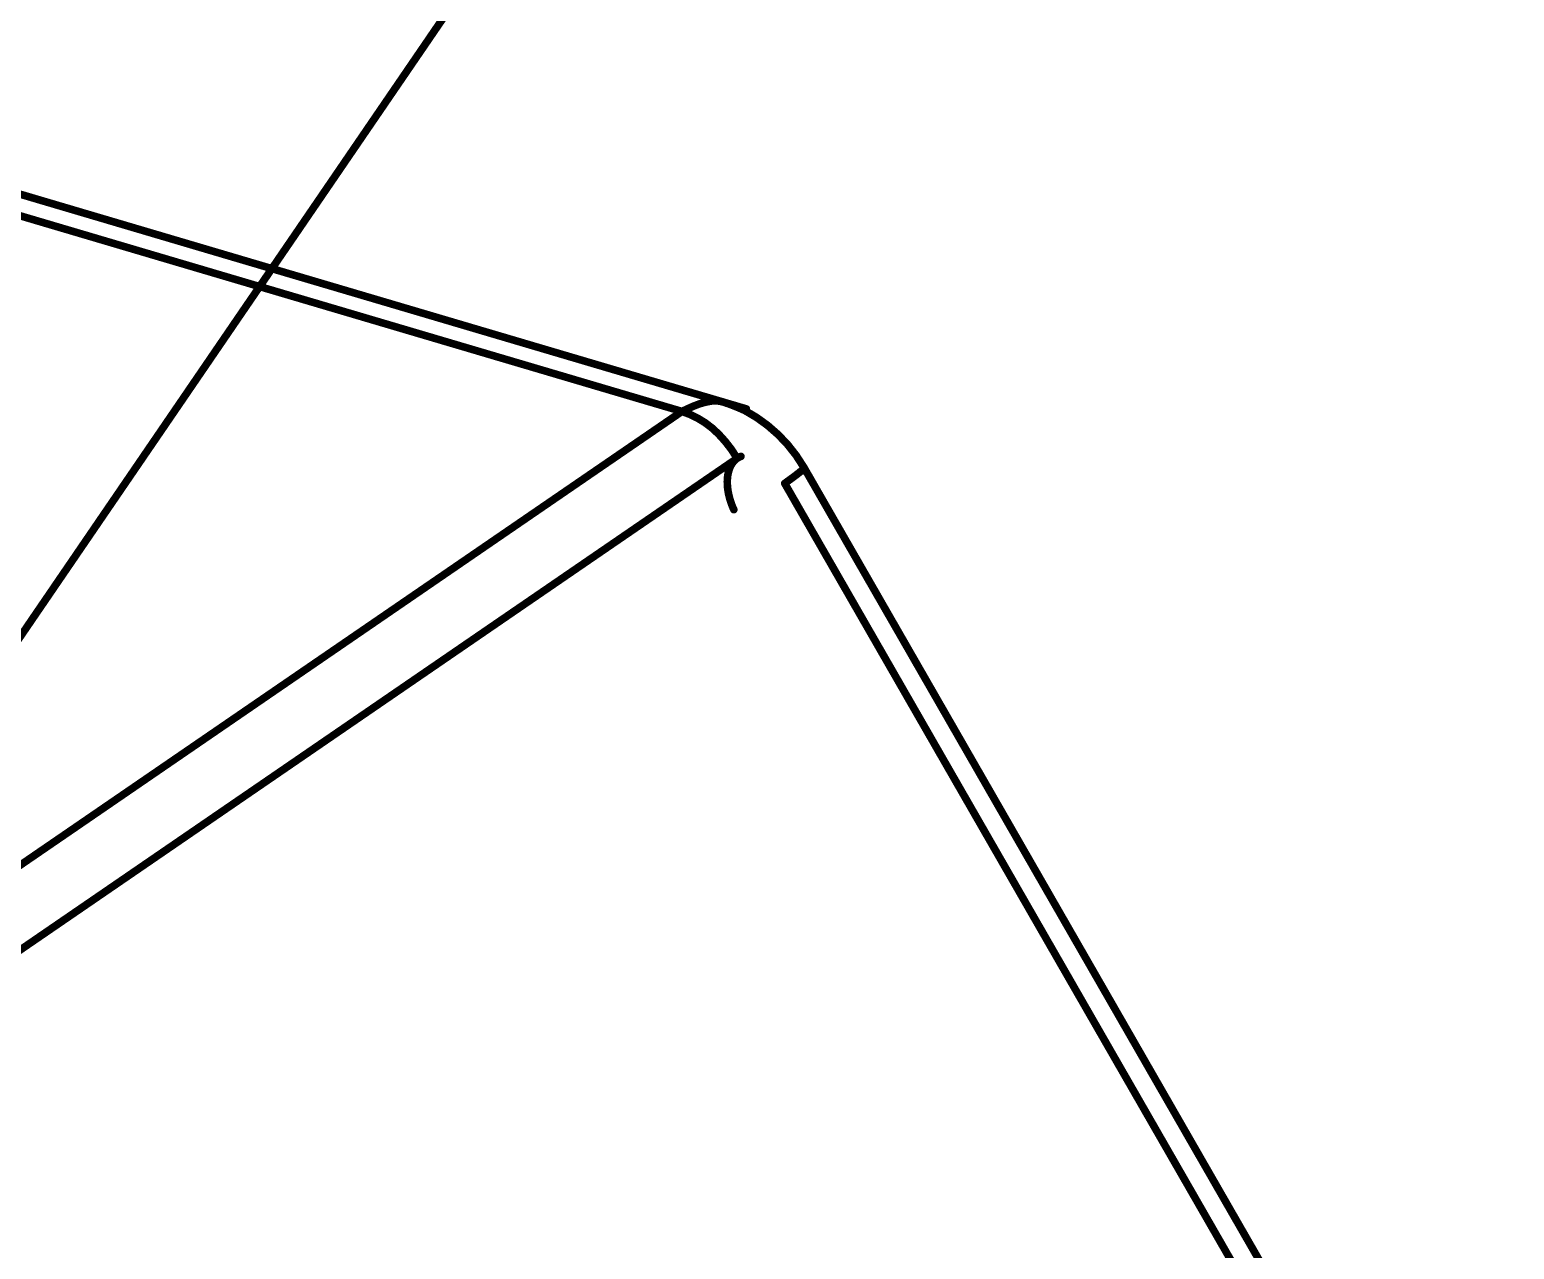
# Model space of a CAD drawing. Header units: inches. Extents: x 0 to 35.2, y -0.7 to 15.9.
# Drawn here: x 34.4536 to 34.5515, y 9.5973 to 9.6776 of the extents above; entities that cross this region are included whole.
import ezdxf

# ---------------------------------------------------------------- set-up
doc = ezdxf.new("R2010")
doc.units = ezdxf.units.IN
doc.header["$MEASUREMENT"] = 0
doc.layers.add('Board Outline', color=216, linetype='Continuous')
doc.layers.add('Dimensions', color=6, linetype='Continuous')

msp = doc.modelspace()

# ---------------------------------------------------------------- linework, layer by layer
at = {"layer": 'Board Outline'}
msp.add_lwpolyline([(34.426444, 9.598766, 0.0005, 0.0005, 0), (34.603585, 9.857814, 0.0005, 0.0005, 0)], format="xyseb", dxfattribs=at)
at = {"layer": 'Dimensions'}
for points in [[(33.8725, 9.838367, 0.0005, 0.0005, 0), (34.50087, 9.652633, 0.0005, 0.0005, 0)], [(33.869765, 9.837753, 0.0005, 0.0005, 0), (34.496627, 9.652465, 0.0005, 0.0005, 0)], [(34.497215, 9.652737, 0.0005, 0.0005, -0.022523), (34.497807, 9.652969, 0.0005, 0.0005, 0)], [(34.497807, 9.652969, 0.0005, 0.0005, -0.039686), (34.498406, 9.653121, 0.0005, 0.0005, 0)], [(34.498406, 9.653121, 0.0005, 0.0005, -0.156067), (34.4996, 9.652996, 0.0005, 0.0005, 0)], [(34.499597, 9.653004, 0.0005, 0.0005, -0.022185), (34.500765, 9.65253, 0.0005, 0.0005, 0)], [(34.356979, 9.556732, 0.0005, 0.0005, 0), (34.496627, 9.652465, 0.0005, 0.0005, 0)], [(34.496627, 9.652465, 0.0005, 0.0005, -0.007227), (34.497215, 9.652737, 0.0005, 0.0005, 0)], [(34.496627, 9.652465, 0.0005, 0.0005, -0.122284), (34.499018, 9.650995, 0.0005, 0.0005, 0)], [(34.500765, 9.65253, 0.0005, 0.0005, -0.139738), (34.504647, 9.648804, 0.0005, 0.0005, 0)], [(34.499018, 9.650995, 0.0005, 0.0005, -0.063477), (34.500266, 9.649374, 0.0005, 0.0005, 0)], [(34.360618, 9.553641, 0.0005, 0.0005, 0), (34.500266, 9.649374, 0.0005, 0.0005, 0)], [(34.499851, 9.648896, 0.0005, 0.0005, 0), (34.499867, 9.648925, 0.0005, 0.0005, 0)], [(34.499867, 9.648925, 0.0005, 0.0005, 0), (34.499884, 9.648954, 0.0005, 0.0005, 0)], [(34.499884, 9.648954, 0.0005, 0.0005, 0), (34.499901, 9.648982, 0.0005, 0.0005, 0)], [(34.499901, 9.648982, 0.0005, 0.0005, 0), (34.499918, 9.64901, 0.0005, 0.0005, 0)], [(34.499918, 9.64901, 0.0005, 0.0005, 0), (34.499936, 9.649037, 0.0005, 0.0005, 0)], [(34.499936, 9.649037, 0.0005, 0.0005, 0), (34.499954, 9.649063, 0.0005, 0.0005, 0)], [(34.499954, 9.649063, 0.0005, 0.0005, 0), (34.499973, 9.649089, 0.0005, 0.0005, 0)], [(34.499973, 9.649089, 0.0005, 0.0005, 0), (34.499992, 9.649114, 0.0005, 0.0005, 0)], [(34.499992, 9.649114, 0.0005, 0.0005, 0), (34.500011, 9.649139, 0.0005, 0.0005, 0)], [(34.500011, 9.649139, 0.0005, 0.0005, 0), (34.500032, 9.649163, 0.0005, 0.0005, 0)], [(34.500032, 9.649163, 0.0005, 0.0005, 0), (34.500052, 9.649186, 0.0005, 0.0005, 0)], [(34.500052, 9.649186, 0.0005, 0.0005, 0), (34.500073, 9.649209, 0.0005, 0.0005, 0)], [(34.500073, 9.649209, 0.0005, 0.0005, 0), (34.500095, 9.649231, 0.0005, 0.0005, 0)], [(34.500095, 9.649231, 0.0005, 0.0005, 0), (34.500116, 9.649252, 0.0005, 0.0005, 0)], [(34.500116, 9.649252, 0.0005, 0.0005, 0), (34.500139, 9.649273, 0.0005, 0.0005, 0)], [(34.500139, 9.649273, 0.0005, 0.0005, 0), (34.500161, 9.649293, 0.0005, 0.0005, 0)], [(34.500161, 9.649293, 0.0005, 0.0005, 0), (34.500184, 9.649313, 0.0005, 0.0005, 0)], [(34.500184, 9.649313, 0.0005, 0.0005, 0), (34.500208, 9.649331, 0.0005, 0.0005, 0)], [(34.500208, 9.649331, 0.0005, 0.0005, 0), (34.500232, 9.64935, 0.0005, 0.0005, 0)], [(34.500232, 9.64935, 0.0005, 0.0005, 0), (34.500256, 9.649367, 0.0005, 0.0005, 0)], [(34.500256, 9.649367, 0.0005, 0.0005, 0), (34.500281, 9.649384, 0.0005, 0.0005, 0)], [(34.500281, 9.649384, 0.0005, 0.0005, 0), (34.500306, 9.6494, 0.0005, 0.0005, 0)], [(34.500306, 9.6494, 0.0005, 0.0005, 0), (34.500331, 9.649416, 0.0005, 0.0005, 0)], [(34.500331, 9.649416, 0.0005, 0.0005, 0), (34.500357, 9.64943, 0.0005, 0.0005, 0)], [(34.500357, 9.64943, 0.0005, 0.0005, 0), (34.500383, 9.649444, 0.0005, 0.0005, 0)], [(34.500383, 9.649444, 0.0005, 0.0005, 0), (34.50041, 9.649458, 0.0005, 0.0005, 0)], [(34.50041, 9.649458, 0.0005, 0.0005, 0), (34.500437, 9.649471, 0.0005, 0.0005, 0)], [(34.500437, 9.649471, 0.0005, 0.0005, 0), (34.500464, 9.649483, 0.0005, 0.0005, 0)], [(34.500464, 9.649483, 0.0005, 0.0005, 0), (34.500491, 9.649494, 0.0005, 0.0005, 0)], [(34.500491, 9.649494, 0.0005, 0.0005, 0), (34.500519, 9.649505, 0.0005, 0.0005, 0)], [(34.499617, 9.647923, 0.0005, 0.0005, 0), (34.499619, 9.647965, 0.0005, 0.0005, 0)], [(34.499619, 9.647965, 0.0005, 0.0005, 0), (34.499621, 9.648006, 0.0005, 0.0005, 0)], [(34.499621, 9.648006, 0.0005, 0.0005, 0), (34.499624, 9.648046, 0.0005, 0.0005, 0)], [(34.499624, 9.648046, 0.0005, 0.0005, 0), (34.499628, 9.648086, 0.0005, 0.0005, 0)], [(34.499628, 9.648086, 0.0005, 0.0005, 0), (34.499631, 9.648127, 0.0005, 0.0005, 0)], [(34.499631, 9.648127, 0.0005, 0.0005, 0), (34.499636, 9.648166, 0.0005, 0.0005, 0)], [(34.499636, 9.648166, 0.0005, 0.0005, 0), (34.499641, 9.648205, 0.0005, 0.0005, 0)], [(34.499641, 9.648205, 0.0005, 0.0005, 0), (34.499646, 9.648244, 0.0005, 0.0005, 0)], [(34.499646, 9.648244, 0.0005, 0.0005, 0), (34.499652, 9.648282, 0.0005, 0.0005, 0)], [(34.499652, 9.648282, 0.0005, 0.0005, 0), (34.499659, 9.64832, 0.0005, 0.0005, 0)], [(34.499659, 9.64832, 0.0005, 0.0005, 0), (34.499666, 9.648358, 0.0005, 0.0005, 0)], [(34.499666, 9.648358, 0.0005, 0.0005, 0), (34.499674, 9.648395, 0.0005, 0.0005, 0)], [(34.499674, 9.648395, 0.0005, 0.0005, 0), (34.499682, 9.648432, 0.0005, 0.0005, 0)], [(34.499682, 9.648432, 0.0005, 0.0005, 0), (34.499691, 9.648468, 0.0005, 0.0005, 0)], [(34.499691, 9.648468, 0.0005, 0.0005, 0), (34.4997, 9.648504, 0.0005, 0.0005, 0)], [(34.4997, 9.648504, 0.0005, 0.0005, 0), (34.49971, 9.64854, 0.0005, 0.0005, 0)], [(34.49971, 9.64854, 0.0005, 0.0005, 0), (34.49972, 9.648574, 0.0005, 0.0005, 0)], [(34.49972, 9.648574, 0.0005, 0.0005, 0), (34.499731, 9.648609, 0.0005, 0.0005, 0)], [(34.499731, 9.648609, 0.0005, 0.0005, 0), (34.499742, 9.648643, 0.0005, 0.0005, 0)], [(34.499742, 9.648643, 0.0005, 0.0005, 0), (34.499754, 9.648676, 0.0005, 0.0005, 0)], [(34.499754, 9.648676, 0.0005, 0.0005, 0), (34.499767, 9.648709, 0.0005, 0.0005, 0)], [(34.499767, 9.648709, 0.0005, 0.0005, 0), (34.49978, 9.648742, 0.0005, 0.0005, 0)], [(34.49978, 9.648742, 0.0005, 0.0005, 0), (34.499793, 9.648774, 0.0005, 0.0005, 0)], [(34.499793, 9.648774, 0.0005, 0.0005, 0), (34.499807, 9.648805, 0.0005, 0.0005, 0)], [(34.499807, 9.648805, 0.0005, 0.0005, 0), (34.499821, 9.648836, 0.0005, 0.0005, 0)], [(34.499821, 9.648836, 0.0005, 0.0005, 0), (34.499836, 9.648866, 0.0005, 0.0005, 0)], [(34.499836, 9.648866, 0.0005, 0.0005, 0), (34.499851, 9.648896, 0.0005, 0.0005, 0)], [(34.503401, 9.647724, 0.0005, 0.0005, 0), (34.503822, 9.648029, 0.0005, 0.0005, 0)], [(34.504206, 9.648316, 0.0005, 0.0005, -0.006359), (34.503822, 9.648029, 0.0005, 0.0005, 0)], [(34.504512, 9.648566, 0.0005, 0.0005, -0.015659), (34.504206, 9.648317, 0.0005, 0.0005, 0)], [(34.504631, 9.648794, 0.0005, 0.0005, -0.962949), (34.504513, 9.648566, 0.0005, 0.0005, 0)], [(34.504649, 9.648805, 0.0005, 0.0005, 0), (34.548492, 9.572484, 0.0005, 0.0005, 0)], [(34.499615, 9.64784, 0.0005, 0.0005, 0), (34.499616, 9.647882, 0.0005, 0.0005, 0)], [(34.499615, 9.647798, 0.0005, 0.0005, 0), (34.499615, 9.64784, 0.0005, 0.0005, 0)], [(34.499615, 9.647798, 0.0005, 0.0005, 0), (34.499616, 9.647755, 0.0005, 0.0005, 0)], [(34.499616, 9.647882, 0.0005, 0.0005, 0), (34.499617, 9.647923, 0.0005, 0.0005, 0)], [(34.499616, 9.647755, 0.0005, 0.0005, 0), (34.499617, 9.647712, 0.0005, 0.0005, 0)], [(34.499617, 9.647712, 0.0005, 0.0005, 0), (34.499618, 9.647669, 0.0005, 0.0005, 0)], [(34.499618, 9.647669, 0.0005, 0.0005, 0), (34.49962, 9.647626, 0.0005, 0.0005, 0)], [(34.49962, 9.647626, 0.0005, 0.0005, 0), (34.499623, 9.647583, 0.0005, 0.0005, 0)], [(34.499623, 9.647583, 0.0005, 0.0005, 0), (34.499626, 9.647539, 0.0005, 0.0005, 0)], [(34.499626, 9.647539, 0.0005, 0.0005, 0), (34.49963, 9.647495, 0.0005, 0.0005, 0)], [(34.49963, 9.647495, 0.0005, 0.0005, 0), (34.499634, 9.647451, 0.0005, 0.0005, 0)], [(34.499634, 9.647451, 0.0005, 0.0005, 0), (34.499639, 9.647406, 0.0005, 0.0005, 0)], [(34.499639, 9.647406, 0.0005, 0.0005, 0), (34.499645, 9.647362, 0.0005, 0.0005, 0)], [(34.499645, 9.647362, 0.0005, 0.0005, 0), (34.499651, 9.647317, 0.0005, 0.0005, 0)], [(34.499651, 9.647317, 0.0005, 0.0005, 0), (34.499657, 9.647272, 0.0005, 0.0005, 0)], [(34.499657, 9.647272, 0.0005, 0.0005, 0), (34.499664, 9.647227, 0.0005, 0.0005, 0)], [(34.499664, 9.647227, 0.0005, 0.0005, 0), (34.499671, 9.647182, 0.0005, 0.0005, 0)], [(34.499671, 9.647182, 0.0005, 0.0005, 0), (34.499679, 9.647137, 0.0005, 0.0005, 0)], [(34.499679, 9.647137, 0.0005, 0.0005, 0), (34.499688, 9.647091, 0.0005, 0.0005, 0)], [(34.499688, 9.647091, 0.0005, 0.0005, 0), (34.499697, 9.647046, 0.0005, 0.0005, 0)], [(34.499697, 9.647046, 0.0005, 0.0005, 0), (34.499707, 9.647, 0.0005, 0.0005, 0)], [(34.499707, 9.647, 0.0005, 0.0005, 0), (34.499717, 9.646954, 0.0005, 0.0005, 0)], [(34.499717, 9.646954, 0.0005, 0.0005, 0), (34.499728, 9.646909, 0.0005, 0.0005, 0)], [(34.503401, 9.647724, 0.0005, 0.0005, 0), (34.547244, 9.571403, 0.0005, 0.0005, 0)], [(34.499728, 9.646909, 0.0005, 0.0005, 0), (34.499739, 9.646863, 0.0005, 0.0005, 0)], [(34.499739, 9.646863, 0.0005, 0.0005, 0), (34.499751, 9.646817, 0.0005, 0.0005, 0)], [(34.499751, 9.646817, 0.0005, 0.0005, 0), (34.499763, 9.646771, 0.0005, 0.0005, 0)], [(34.499763, 9.646771, 0.0005, 0.0005, 0), (34.499775, 9.646725, 0.0005, 0.0005, 0)], [(34.499775, 9.646725, 0.0005, 0.0005, 0), (34.499789, 9.646679, 0.0005, 0.0005, 0)], [(34.499789, 9.646679, 0.0005, 0.0005, 0), (34.499803, 9.646633, 0.0005, 0.0005, 0)], [(34.499803, 9.646633, 0.0005, 0.0005, 0), (34.499817, 9.646587, 0.0005, 0.0005, 0)], [(34.499817, 9.646587, 0.0005, 0.0005, 0), (34.499831, 9.646541, 0.0005, 0.0005, 0)], [(34.499831, 9.646541, 0.0005, 0.0005, 0), (34.499847, 9.646495, 0.0005, 0.0005, 0)], [(34.499847, 9.646495, 0.0005, 0.0005, 0), (34.499862, 9.646449, 0.0005, 0.0005, 0)], [(34.499862, 9.646449, 0.0005, 0.0005, 0), (34.499879, 9.646403, 0.0005, 0.0005, 0)], [(34.499879, 9.646403, 0.0005, 0.0005, 0), (34.499895, 9.646357, 0.0005, 0.0005, 0)], [(34.499895, 9.646357, 0.0005, 0.0005, 0), (34.499913, 9.646311, 0.0005, 0.0005, 0)], [(34.499913, 9.646311, 0.0005, 0.0005, 0), (34.49993, 9.646266, 0.0005, 0.0005, 0)], [(34.49993, 9.646266, 0.0005, 0.0005, 0), (34.499948, 9.64622, 0.0005, 0.0005, 0)], [(34.499948, 9.64622, 0.0005, 0.0005, 0), (34.499967, 9.646174, 0.0005, 0.0005, 0)], [(34.499967, 9.646174, 0.0005, 0.0005, 0), (34.499986, 9.646129, 0.0005, 0.0005, 0)], [(34.499986, 9.646129, 0.0005, 0.0005, 0), (34.500006, 9.646084, 0.0005, 0.0005, 0)], [(34.500006, 9.646084, 0.0005, 0.0005, 0), (34.500025, 9.646039, 0.0005, 0.0005, 0)], [(34.500025, 9.646039, 0.0005, 0.0005, 0), (34.500046, 9.645994, 0.0005, 0.0005, 0)]]:
    msp.add_lwpolyline(points, format="xyseb", dxfattribs=at)
for points in [[(34.497682, 9.652969, 0.00025, 0.00025, 1), (34.497932, 9.652969, 0.00025, 0.00025, 1)], [(34.497682, 9.652969, 0.00025, 0.00025, 1), (34.497932, 9.652969, 0.00025, 0.00025, 1)], [(34.498281, 9.653121, 0.00025, 0.00025, 1), (34.498531, 9.653121, 0.00025, 0.00025, 1)], [(34.498281, 9.653121, 0.00025, 0.00025, 1), (34.498531, 9.653121, 0.00025, 0.00025, 1)], [(34.499472, 9.653004, 0.00025, 0.00025, 1), (34.499722, 9.653004, 0.00025, 0.00025, 1)], [(34.499475, 9.652996, 0.00025, 0.00025, 1), (34.499725, 9.652996, 0.00025, 0.00025, 1)], [(34.496502, 9.652465, 0.00025, 0.00025, 1), (34.496752, 9.652465, 0.00025, 0.00025, 1)], [(34.496502, 9.652465, 0.00025, 0.00025, 1), (34.496752, 9.652465, 0.00025, 0.00025, 1)], [(34.496502, 9.652465, 0.00025, 0.00025, 1), (34.496752, 9.652465, 0.00025, 0.00025, 1)], [(34.496502, 9.652465, 0.00025, 0.00025, 1), (34.496752, 9.652465, 0.00025, 0.00025, 1)], [(34.49709, 9.652737, 0.00025, 0.00025, 1), (34.49734, 9.652737, 0.00025, 0.00025, 1)], [(34.49709, 9.652737, 0.00025, 0.00025, 1), (34.49734, 9.652737, 0.00025, 0.00025, 1)], [(34.50064, 9.65253, 0.00025, 0.00025, 1), (34.50089, 9.65253, 0.00025, 0.00025, 1)], [(34.50064, 9.65253, 0.00025, 0.00025, 1), (34.50089, 9.65253, 0.00025, 0.00025, 1)], [(34.500745, 9.652633, 0.00025, 0.00025, 1), (34.500995, 9.652633, 0.00025, 0.00025, 1)], [(34.498893, 9.650995, 0.00025, 0.00025, 1), (34.499143, 9.650995, 0.00025, 0.00025, 1)], [(34.498893, 9.650995, 0.00025, 0.00025, 1), (34.499143, 9.650995, 0.00025, 0.00025, 1)], [(34.499742, 9.648925, 0.00025, 0.00025, 1), (34.499992, 9.648925, 0.00025, 0.00025, 1)], [(34.499742, 9.648925, 0.00025, 0.00025, 1), (34.499992, 9.648925, 0.00025, 0.00025, 1)], [(34.499759, 9.648954, 0.00025, 0.00025, 1), (34.500009, 9.648954, 0.00025, 0.00025, 1)], [(34.499759, 9.648954, 0.00025, 0.00025, 1), (34.500009, 9.648954, 0.00025, 0.00025, 1)], [(34.499776, 9.648982, 0.00025, 0.00025, 1), (34.500026, 9.648982, 0.00025, 0.00025, 1)], [(34.499776, 9.648982, 0.00025, 0.00025, 1), (34.500026, 9.648982, 0.00025, 0.00025, 1)], [(34.499793, 9.64901, 0.00025, 0.00025, 1), (34.500043, 9.64901, 0.00025, 0.00025, 1)], [(34.499793, 9.64901, 0.00025, 0.00025, 1), (34.500043, 9.64901, 0.00025, 0.00025, 1)], [(34.499811, 9.649037, 0.00025, 0.00025, 1), (34.500061, 9.649037, 0.00025, 0.00025, 1)], [(34.499811, 9.649037, 0.00025, 0.00025, 1), (34.500061, 9.649037, 0.00025, 0.00025, 1)], [(34.499829, 9.649063, 0.00025, 0.00025, 1), (34.500079, 9.649063, 0.00025, 0.00025, 1)], [(34.499829, 9.649063, 0.00025, 0.00025, 1), (34.500079, 9.649063, 0.00025, 0.00025, 1)], [(34.499848, 9.649089, 0.00025, 0.00025, 1), (34.500098, 9.649089, 0.00025, 0.00025, 1)], [(34.499848, 9.649089, 0.00025, 0.00025, 1), (34.500098, 9.649089, 0.00025, 0.00025, 1)], [(34.499867, 9.649114, 0.00025, 0.00025, 1), (34.500117, 9.649114, 0.00025, 0.00025, 1)], [(34.499867, 9.649114, 0.00025, 0.00025, 1), (34.500117, 9.649114, 0.00025, 0.00025, 1)], [(34.499887, 9.649139, 0.00025, 0.00025, 1), (34.500137, 9.649139, 0.00025, 0.00025, 1)], [(34.499887, 9.649139, 0.00025, 0.00025, 1), (34.500137, 9.649139, 0.00025, 0.00025, 1)], [(34.499907, 9.649163, 0.00025, 0.00025, 1), (34.500157, 9.649163, 0.00025, 0.00025, 1)], [(34.499907, 9.649163, 0.00025, 0.00025, 1), (34.500157, 9.649163, 0.00025, 0.00025, 1)], [(34.499927, 9.649186, 0.00025, 0.00025, 1), (34.500177, 9.649186, 0.00025, 0.00025, 1)], [(34.499927, 9.649186, 0.00025, 0.00025, 1), (34.500177, 9.649186, 0.00025, 0.00025, 1)], [(34.499948, 9.649209, 0.00025, 0.00025, 1), (34.500198, 9.649209, 0.00025, 0.00025, 1)], [(34.499948, 9.649209, 0.00025, 0.00025, 1), (34.500198, 9.649209, 0.00025, 0.00025, 1)], [(34.499969, 9.649231, 0.00025, 0.00025, 1), (34.50022, 9.649231, 0.00025, 0.00025, 1)], [(34.499969, 9.649231, 0.00025, 0.00025, 1), (34.50022, 9.649231, 0.00025, 0.00025, 1)], [(34.499991, 9.649252, 0.00025, 0.00025, 1), (34.500241, 9.649252, 0.00025, 0.00025, 1)], [(34.499991, 9.649252, 0.00025, 0.00025, 1), (34.500241, 9.649252, 0.00025, 0.00025, 1)], [(34.500014, 9.649273, 0.00025, 0.00025, 1), (34.500264, 9.649273, 0.00025, 0.00025, 1)], [(34.500014, 9.649273, 0.00025, 0.00025, 1), (34.500264, 9.649273, 0.00025, 0.00025, 1)], [(34.500036, 9.649293, 0.00025, 0.00025, 1), (34.500286, 9.649293, 0.00025, 0.00025, 1)], [(34.500036, 9.649293, 0.00025, 0.00025, 1), (34.500286, 9.649293, 0.00025, 0.00025, 1)], [(34.500059, 9.649313, 0.00025, 0.00025, 1), (34.500309, 9.649313, 0.00025, 0.00025, 1)], [(34.500059, 9.649313, 0.00025, 0.00025, 1), (34.500309, 9.649313, 0.00025, 0.00025, 1)], [(34.500083, 9.649331, 0.00025, 0.00025, 1), (34.500333, 9.649331, 0.00025, 0.00025, 1)], [(34.500083, 9.649331, 0.00025, 0.00025, 1), (34.500333, 9.649331, 0.00025, 0.00025, 1)], [(34.500107, 9.64935, 0.00025, 0.00025, 1), (34.500357, 9.64935, 0.00025, 0.00025, 1)], [(34.500107, 9.64935, 0.00025, 0.00025, 1), (34.500357, 9.64935, 0.00025, 0.00025, 1)], [(34.500131, 9.649367, 0.00025, 0.00025, 1), (34.500381, 9.649367, 0.00025, 0.00025, 1)], [(34.500131, 9.649367, 0.00025, 0.00025, 1), (34.500381, 9.649367, 0.00025, 0.00025, 1)], [(34.500141, 9.649374, 0.00025, 0.00025, 1), (34.500391, 9.649374, 0.00025, 0.00025, 1)], [(34.500141, 9.649374, 0.00025, 0.00025, 1), (34.500391, 9.649374, 0.00025, 0.00025, 1)], [(34.500156, 9.649384, 0.00025, 0.00025, 1), (34.500406, 9.649384, 0.00025, 0.00025, 1)], [(34.500156, 9.649384, 0.00025, 0.00025, 1), (34.500406, 9.649384, 0.00025, 0.00025, 1)], [(34.500181, 9.6494, 0.00025, 0.00025, 1), (34.500431, 9.6494, 0.00025, 0.00025, 1)], [(34.500181, 9.6494, 0.00025, 0.00025, 1), (34.500431, 9.6494, 0.00025, 0.00025, 1)], [(34.500206, 9.649416, 0.00025, 0.00025, 1), (34.500456, 9.649416, 0.00025, 0.00025, 1)], [(34.500206, 9.649416, 0.00025, 0.00025, 1), (34.500456, 9.649416, 0.00025, 0.00025, 1)], [(34.500232, 9.64943, 0.00025, 0.00025, 1), (34.500482, 9.64943, 0.00025, 0.00025, 1)], [(34.500232, 9.64943, 0.00025, 0.00025, 1), (34.500482, 9.64943, 0.00025, 0.00025, 1)], [(34.500258, 9.649444, 0.00025, 0.00025, 1), (34.500508, 9.649444, 0.00025, 0.00025, 1)], [(34.500258, 9.649444, 0.00025, 0.00025, 1), (34.500508, 9.649444, 0.00025, 0.00025, 1)], [(34.500285, 9.649458, 0.00025, 0.00025, 1), (34.500535, 9.649458, 0.00025, 0.00025, 1)], [(34.500285, 9.649458, 0.00025, 0.00025, 1), (34.500535, 9.649458, 0.00025, 0.00025, 1)], [(34.500312, 9.649471, 0.00025, 0.00025, 1), (34.500562, 9.649471, 0.00025, 0.00025, 1)], [(34.500312, 9.649471, 0.00025, 0.00025, 1), (34.500562, 9.649471, 0.00025, 0.00025, 1)], [(34.500339, 9.649483, 0.00025, 0.00025, 1), (34.500589, 9.649483, 0.00025, 0.00025, 1)], [(34.500339, 9.649483, 0.00025, 0.00025, 1), (34.500589, 9.649483, 0.00025, 0.00025, 1)], [(34.500366, 9.649494, 0.00025, 0.00025, 1), (34.500616, 9.649494, 0.00025, 0.00025, 1)], [(34.500366, 9.649494, 0.00025, 0.00025, 1), (34.500616, 9.649494, 0.00025, 0.00025, 1)], [(34.500394, 9.649505, 0.00025, 0.00025, 1), (34.500644, 9.649505, 0.00025, 0.00025, 1)], [(34.499494, 9.647965, 0.00025, 0.00025, 1), (34.499744, 9.647965, 0.00025, 0.00025, 1)], [(34.499494, 9.647965, 0.00025, 0.00025, 1), (34.499744, 9.647965, 0.00025, 0.00025, 1)], [(34.499496, 9.648006, 0.00025, 0.00025, 1), (34.499746, 9.648006, 0.00025, 0.00025, 1)], [(34.499496, 9.648006, 0.00025, 0.00025, 1), (34.499746, 9.648006, 0.00025, 0.00025, 1)], [(34.499499, 9.648046, 0.00025, 0.00025, 1), (34.499749, 9.648046, 0.00025, 0.00025, 1)], [(34.499499, 9.648046, 0.00025, 0.00025, 1), (34.499749, 9.648046, 0.00025, 0.00025, 1)], [(34.499502, 9.648086, 0.00025, 0.00025, 1), (34.499752, 9.648086, 0.00025, 0.00025, 1)], [(34.499502, 9.648086, 0.00025, 0.00025, 1), (34.499752, 9.648086, 0.00025, 0.00025, 1)], [(34.499506, 9.648127, 0.00025, 0.00025, 1), (34.499756, 9.648127, 0.00025, 0.00025, 1)], [(34.499506, 9.648127, 0.00025, 0.00025, 1), (34.499756, 9.648127, 0.00025, 0.00025, 1)], [(34.499511, 9.648166, 0.00025, 0.00025, 1), (34.499761, 9.648166, 0.00025, 0.00025, 1)], [(34.499511, 9.648166, 0.00025, 0.00025, 1), (34.499761, 9.648166, 0.00025, 0.00025, 1)], [(34.499516, 9.648205, 0.00025, 0.00025, 1), (34.499766, 9.648205, 0.00025, 0.00025, 1)], [(34.499516, 9.648205, 0.00025, 0.00025, 1), (34.499766, 9.648205, 0.00025, 0.00025, 1)], [(34.499521, 9.648244, 0.00025, 0.00025, 1), (34.499771, 9.648244, 0.00025, 0.00025, 1)], [(34.499521, 9.648244, 0.00025, 0.00025, 1), (34.499771, 9.648244, 0.00025, 0.00025, 1)], [(34.499527, 9.648282, 0.00025, 0.00025, 1), (34.499777, 9.648282, 0.00025, 0.00025, 1)], [(34.499527, 9.648282, 0.00025, 0.00025, 1), (34.499777, 9.648282, 0.00025, 0.00025, 1)], [(34.499534, 9.64832, 0.00025, 0.00025, 1), (34.499784, 9.64832, 0.00025, 0.00025, 1)], [(34.499534, 9.64832, 0.00025, 0.00025, 1), (34.499784, 9.64832, 0.00025, 0.00025, 1)], [(34.499541, 9.648358, 0.00025, 0.00025, 1), (34.499791, 9.648358, 0.00025, 0.00025, 1)], [(34.499541, 9.648358, 0.00025, 0.00025, 1), (34.499791, 9.648358, 0.00025, 0.00025, 1)], [(34.499549, 9.648395, 0.00025, 0.00025, 1), (34.499799, 9.648395, 0.00025, 0.00025, 1)], [(34.499549, 9.648395, 0.00025, 0.00025, 1), (34.499799, 9.648395, 0.00025, 0.00025, 1)], [(34.499557, 9.648432, 0.00025, 0.00025, 1), (34.499807, 9.648432, 0.00025, 0.00025, 1)], [(34.499557, 9.648432, 0.00025, 0.00025, 1), (34.499807, 9.648432, 0.00025, 0.00025, 1)], [(34.499566, 9.648468, 0.00025, 0.00025, 1), (34.499816, 9.648468, 0.00025, 0.00025, 1)], [(34.499566, 9.648468, 0.00025, 0.00025, 1), (34.499816, 9.648468, 0.00025, 0.00025, 1)], [(34.499575, 9.648504, 0.00025, 0.00025, 1), (34.499825, 9.648504, 0.00025, 0.00025, 1)], [(34.499575, 9.648504, 0.00025, 0.00025, 1), (34.499825, 9.648504, 0.00025, 0.00025, 1)], [(34.499585, 9.64854, 0.00025, 0.00025, 1), (34.499835, 9.64854, 0.00025, 0.00025, 1)], [(34.499585, 9.64854, 0.00025, 0.00025, 1), (34.499835, 9.64854, 0.00025, 0.00025, 1)], [(34.499595, 9.648574, 0.00025, 0.00025, 1), (34.499845, 9.648574, 0.00025, 0.00025, 1)], [(34.499595, 9.648574, 0.00025, 0.00025, 1), (34.499845, 9.648574, 0.00025, 0.00025, 1)], [(34.499606, 9.648609, 0.00025, 0.00025, 1), (34.499856, 9.648609, 0.00025, 0.00025, 1)], [(34.499606, 9.648609, 0.00025, 0.00025, 1), (34.499856, 9.648609, 0.00025, 0.00025, 1)], [(34.499617, 9.648643, 0.00025, 0.00025, 1), (34.499867, 9.648643, 0.00025, 0.00025, 1)], [(34.499617, 9.648643, 0.00025, 0.00025, 1), (34.499867, 9.648643, 0.00025, 0.00025, 1)], [(34.499629, 9.648676, 0.00025, 0.00025, 1), (34.499879, 9.648676, 0.00025, 0.00025, 1)], [(34.499629, 9.648676, 0.00025, 0.00025, 1), (34.499879, 9.648676, 0.00025, 0.00025, 1)], [(34.499642, 9.648709, 0.00025, 0.00025, 1), (34.499892, 9.648709, 0.00025, 0.00025, 1)], [(34.499642, 9.648709, 0.00025, 0.00025, 1), (34.499892, 9.648709, 0.00025, 0.00025, 1)], [(34.499654, 9.648742, 0.00025, 0.00025, 1), (34.499904, 9.648742, 0.00025, 0.00025, 1)], [(34.499654, 9.648742, 0.00025, 0.00025, 1), (34.499904, 9.648742, 0.00025, 0.00025, 1)], [(34.499668, 9.648774, 0.00025, 0.00025, 1), (34.499918, 9.648774, 0.00025, 0.00025, 1)], [(34.499668, 9.648774, 0.00025, 0.00025, 1), (34.499918, 9.648774, 0.00025, 0.00025, 1)], [(34.499682, 9.648805, 0.00025, 0.00025, 1), (34.499932, 9.648805, 0.00025, 0.00025, 1)], [(34.499682, 9.648805, 0.00025, 0.00025, 1), (34.499932, 9.648805, 0.00025, 0.00025, 1)], [(34.499696, 9.648836, 0.00025, 0.00025, 1), (34.499946, 9.648836, 0.00025, 0.00025, 1)], [(34.499696, 9.648836, 0.00025, 0.00025, 1), (34.499946, 9.648836, 0.00025, 0.00025, 1)], [(34.499711, 9.648866, 0.00025, 0.00025, 1), (34.499961, 9.648866, 0.00025, 0.00025, 1)], [(34.499711, 9.648866, 0.00025, 0.00025, 1), (34.499961, 9.648866, 0.00025, 0.00025, 1)], [(34.499727, 9.648896, 0.00025, 0.00025, 1), (34.499977, 9.648896, 0.00025, 0.00025, 1)], [(34.499727, 9.648896, 0.00025, 0.00025, 1), (34.499977, 9.648896, 0.00025, 0.00025, 1)], [(34.503697, 9.648029, 0.00025, 0.00025, 1), (34.503947, 9.648029, 0.00025, 0.00025, 1)], [(34.503697, 9.648029, 0.00025, 0.00025, 1), (34.503947, 9.648029, 0.00025, 0.00025, 1)], [(34.504081, 9.648317, 0.00025, 0.00025, 1), (34.504331, 9.648317, 0.00025, 0.00025, 1)], [(34.504081, 9.648316, 0.00025, 0.00025, 1), (34.504331, 9.648316, 0.00025, 0.00025, 1)], [(34.504388, 9.648566, 0.00025, 0.00025, 1), (34.504638, 9.648566, 0.00025, 0.00025, 1)], [(34.504387, 9.648566, 0.00025, 0.00025, 1), (34.504638, 9.648566, 0.00025, 0.00025, 1)], [(34.504506, 9.648794, 0.00025, 0.00025, 1), (34.504756, 9.648794, 0.00025, 0.00025, 1)], [(34.504522, 9.648804, 0.00025, 0.00025, 1), (34.504772, 9.648804, 0.00025, 0.00025, 1)], [(34.504524, 9.648805, 0.00025, 0.00025, 1), (34.504774, 9.648805, 0.00025, 0.00025, 1)], [(34.49949, 9.647798, 0.00025, 0.00025, 1), (34.49974, 9.647798, 0.00025, 0.00025, 1)], [(34.49949, 9.647798, 0.00025, 0.00025, 1), (34.49974, 9.647798, 0.00025, 0.00025, 1)], [(34.499491, 9.647882, 0.00025, 0.00025, 1), (34.499741, 9.647882, 0.00025, 0.00025, 1)], [(34.499491, 9.647882, 0.00025, 0.00025, 1), (34.499741, 9.647882, 0.00025, 0.00025, 1)], [(34.499491, 9.64784, 0.00025, 0.00025, 1), (34.499741, 9.64784, 0.00025, 0.00025, 1)], [(34.499491, 9.64784, 0.00025, 0.00025, 1), (34.499741, 9.64784, 0.00025, 0.00025, 1)], [(34.499491, 9.647755, 0.00025, 0.00025, 1), (34.499741, 9.647755, 0.00025, 0.00025, 1)], [(34.499491, 9.647755, 0.00025, 0.00025, 1), (34.499741, 9.647755, 0.00025, 0.00025, 1)], [(34.499492, 9.647923, 0.00025, 0.00025, 1), (34.499742, 9.647923, 0.00025, 0.00025, 1)], [(34.499492, 9.647923, 0.00025, 0.00025, 1), (34.499742, 9.647923, 0.00025, 0.00025, 1)], [(34.499492, 9.647712, 0.00025, 0.00025, 1), (34.499742, 9.647712, 0.00025, 0.00025, 1)], [(34.499492, 9.647712, 0.00025, 0.00025, 1), (34.499742, 9.647712, 0.00025, 0.00025, 1)], [(34.499493, 9.647669, 0.00025, 0.00025, 1), (34.499743, 9.647669, 0.00025, 0.00025, 1)], [(34.499493, 9.647669, 0.00025, 0.00025, 1), (34.499743, 9.647669, 0.00025, 0.00025, 1)], [(34.499496, 9.647626, 0.00025, 0.00025, 1), (34.499746, 9.647626, 0.00025, 0.00025, 1)], [(34.499496, 9.647626, 0.00025, 0.00025, 1), (34.499746, 9.647626, 0.00025, 0.00025, 1)], [(34.499498, 9.647583, 0.00025, 0.00025, 1), (34.499748, 9.647583, 0.00025, 0.00025, 1)], [(34.499498, 9.647583, 0.00025, 0.00025, 1), (34.499748, 9.647583, 0.00025, 0.00025, 1)], [(34.499501, 9.647539, 0.00025, 0.00025, 1), (34.499751, 9.647539, 0.00025, 0.00025, 1)], [(34.499501, 9.647539, 0.00025, 0.00025, 1), (34.499751, 9.647539, 0.00025, 0.00025, 1)], [(34.499505, 9.647495, 0.00025, 0.00025, 1), (34.499755, 9.647495, 0.00025, 0.00025, 1)], [(34.499505, 9.647495, 0.00025, 0.00025, 1), (34.499755, 9.647495, 0.00025, 0.00025, 1)], [(34.499509, 9.647451, 0.00025, 0.00025, 1), (34.499759, 9.647451, 0.00025, 0.00025, 1)], [(34.499509, 9.647451, 0.00025, 0.00025, 1), (34.499759, 9.647451, 0.00025, 0.00025, 1)], [(34.499514, 9.647406, 0.00025, 0.00025, 1), (34.499764, 9.647406, 0.00025, 0.00025, 1)], [(34.499514, 9.647406, 0.00025, 0.00025, 1), (34.499764, 9.647406, 0.00025, 0.00025, 1)], [(34.49952, 9.647362, 0.00025, 0.00025, 1), (34.49977, 9.647362, 0.00025, 0.00025, 1)], [(34.49952, 9.647362, 0.00025, 0.00025, 1), (34.49977, 9.647362, 0.00025, 0.00025, 1)], [(34.499525, 9.647317, 0.00025, 0.00025, 1), (34.499775, 9.647317, 0.00025, 0.00025, 1)], [(34.499525, 9.647317, 0.00025, 0.00025, 1), (34.499775, 9.647317, 0.00025, 0.00025, 1)], [(34.499532, 9.647272, 0.00025, 0.00025, 1), (34.499782, 9.647272, 0.00025, 0.00025, 1)], [(34.499532, 9.647272, 0.00025, 0.00025, 1), (34.499782, 9.647272, 0.00025, 0.00025, 1)], [(34.499539, 9.647227, 0.00025, 0.00025, 1), (34.499789, 9.647227, 0.00025, 0.00025, 1)], [(34.499539, 9.647227, 0.00025, 0.00025, 1), (34.499789, 9.647227, 0.00025, 0.00025, 1)], [(34.499546, 9.647182, 0.00025, 0.00025, 1), (34.499796, 9.647182, 0.00025, 0.00025, 1)], [(34.499546, 9.647182, 0.00025, 0.00025, 1), (34.499796, 9.647182, 0.00025, 0.00025, 1)], [(34.499555, 9.647137, 0.00025, 0.00025, 1), (34.499805, 9.647137, 0.00025, 0.00025, 1)], [(34.499555, 9.647137, 0.00025, 0.00025, 1), (34.499805, 9.647137, 0.00025, 0.00025, 1)], [(34.499563, 9.647091, 0.00025, 0.00025, 1), (34.499813, 9.647091, 0.00025, 0.00025, 1)], [(34.499563, 9.647091, 0.00025, 0.00025, 1), (34.499813, 9.647091, 0.00025, 0.00025, 1)], [(34.499572, 9.647046, 0.00025, 0.00025, 1), (34.499822, 9.647046, 0.00025, 0.00025, 1)], [(34.499572, 9.647046, 0.00025, 0.00025, 1), (34.499822, 9.647046, 0.00025, 0.00025, 1)], [(34.499582, 9.647, 0.00025, 0.00025, 1), (34.499832, 9.647, 0.00025, 0.00025, 1)], [(34.499582, 9.647, 0.00025, 0.00025, 1), (34.499832, 9.647, 0.00025, 0.00025, 1)], [(34.499592, 9.646954, 0.00025, 0.00025, 1), (34.499842, 9.646954, 0.00025, 0.00025, 1)], [(34.499592, 9.646954, 0.00025, 0.00025, 1), (34.499842, 9.646954, 0.00025, 0.00025, 1)], [(34.503276, 9.647724, 0.00025, 0.00025, 1), (34.503526, 9.647724, 0.00025, 0.00025, 1)], [(34.503276, 9.647724, 0.00025, 0.00025, 1), (34.503526, 9.647724, 0.00025, 0.00025, 1)], [(34.499603, 9.646909, 0.00025, 0.00025, 1), (34.499853, 9.646909, 0.00025, 0.00025, 1)], [(34.499603, 9.646909, 0.00025, 0.00025, 1), (34.499853, 9.646909, 0.00025, 0.00025, 1)], [(34.499614, 9.646863, 0.00025, 0.00025, 1), (34.499864, 9.646863, 0.00025, 0.00025, 1)], [(34.499614, 9.646863, 0.00025, 0.00025, 1), (34.499864, 9.646863, 0.00025, 0.00025, 1)], [(34.499626, 9.646817, 0.00025, 0.00025, 1), (34.499876, 9.646817, 0.00025, 0.00025, 1)], [(34.499626, 9.646817, 0.00025, 0.00025, 1), (34.499876, 9.646817, 0.00025, 0.00025, 1)], [(34.499638, 9.646771, 0.00025, 0.00025, 1), (34.499888, 9.646771, 0.00025, 0.00025, 1)], [(34.499638, 9.646771, 0.00025, 0.00025, 1), (34.499888, 9.646771, 0.00025, 0.00025, 1)], [(34.499651, 9.646725, 0.00025, 0.00025, 1), (34.499901, 9.646725, 0.00025, 0.00025, 1)], [(34.499651, 9.646725, 0.00025, 0.00025, 1), (34.499901, 9.646725, 0.00025, 0.00025, 1)], [(34.499664, 9.646679, 0.00025, 0.00025, 1), (34.499914, 9.646679, 0.00025, 0.00025, 1)], [(34.499664, 9.646679, 0.00025, 0.00025, 1), (34.499914, 9.646679, 0.00025, 0.00025, 1)], [(34.499677, 9.646633, 0.00025, 0.00025, 1), (34.499927, 9.646633, 0.00025, 0.00025, 1)], [(34.499677, 9.646633, 0.00025, 0.00025, 1), (34.499927, 9.646633, 0.00025, 0.00025, 1)], [(34.499692, 9.646587, 0.00025, 0.00025, 1), (34.499942, 9.646587, 0.00025, 0.00025, 1)], [(34.499692, 9.646587, 0.00025, 0.00025, 1), (34.499942, 9.646587, 0.00025, 0.00025, 1)], [(34.499707, 9.646541, 0.00025, 0.00025, 1), (34.499957, 9.646541, 0.00025, 0.00025, 1)], [(34.499707, 9.646541, 0.00025, 0.00025, 1), (34.499957, 9.646541, 0.00025, 0.00025, 1)], [(34.499722, 9.646495, 0.00025, 0.00025, 1), (34.499972, 9.646495, 0.00025, 0.00025, 1)], [(34.499722, 9.646495, 0.00025, 0.00025, 1), (34.499972, 9.646495, 0.00025, 0.00025, 1)], [(34.499738, 9.646449, 0.00025, 0.00025, 1), (34.499988, 9.646449, 0.00025, 0.00025, 1)], [(34.499738, 9.646449, 0.00025, 0.00025, 1), (34.499988, 9.646449, 0.00025, 0.00025, 1)], [(34.499754, 9.646403, 0.00025, 0.00025, 1), (34.500004, 9.646403, 0.00025, 0.00025, 1)], [(34.499754, 9.646403, 0.00025, 0.00025, 1), (34.500004, 9.646403, 0.00025, 0.00025, 1)], [(34.49977, 9.646357, 0.00025, 0.00025, 1), (34.50002, 9.646357, 0.00025, 0.00025, 1)], [(34.49977, 9.646357, 0.00025, 0.00025, 1), (34.50002, 9.646357, 0.00025, 0.00025, 1)], [(34.499788, 9.646311, 0.00025, 0.00025, 1), (34.500038, 9.646311, 0.00025, 0.00025, 1)], [(34.499788, 9.646311, 0.00025, 0.00025, 1), (34.500038, 9.646311, 0.00025, 0.00025, 1)], [(34.499805, 9.646266, 0.00025, 0.00025, 1), (34.500055, 9.646266, 0.00025, 0.00025, 1)], [(34.499805, 9.646266, 0.00025, 0.00025, 1), (34.500055, 9.646266, 0.00025, 0.00025, 1)], [(34.499823, 9.64622, 0.00025, 0.00025, 1), (34.500073, 9.64622, 0.00025, 0.00025, 1)], [(34.499823, 9.64622, 0.00025, 0.00025, 1), (34.500073, 9.64622, 0.00025, 0.00025, 1)], [(34.499842, 9.646174, 0.00025, 0.00025, 1), (34.500092, 9.646174, 0.00025, 0.00025, 1)], [(34.499842, 9.646174, 0.00025, 0.00025, 1), (34.500092, 9.646174, 0.00025, 0.00025, 1)], [(34.499861, 9.646129, 0.00025, 0.00025, 1), (34.500111, 9.646129, 0.00025, 0.00025, 1)], [(34.499861, 9.646129, 0.00025, 0.00025, 1), (34.500111, 9.646129, 0.00025, 0.00025, 1)], [(34.499881, 9.646084, 0.00025, 0.00025, 1), (34.50013, 9.646084, 0.00025, 0.00025, 1)], [(34.499881, 9.646084, 0.00025, 0.00025, 1), (34.50013, 9.646084, 0.00025, 0.00025, 1)], [(34.499901, 9.646039, 0.00025, 0.00025, 1), (34.50015, 9.646039, 0.00025, 0.00025, 1)], [(34.499901, 9.646039, 0.00025, 0.00025, 1), (34.50015, 9.646039, 0.00025, 0.00025, 1)], [(34.499921, 9.645994, 0.00025, 0.00025, 1), (34.500171, 9.645994, 0.00025, 0.00025, 1)]]:
    msp.add_lwpolyline(points, format="xyseb", close=True, dxfattribs=at)

doc.saveas('drawing.dxf')
